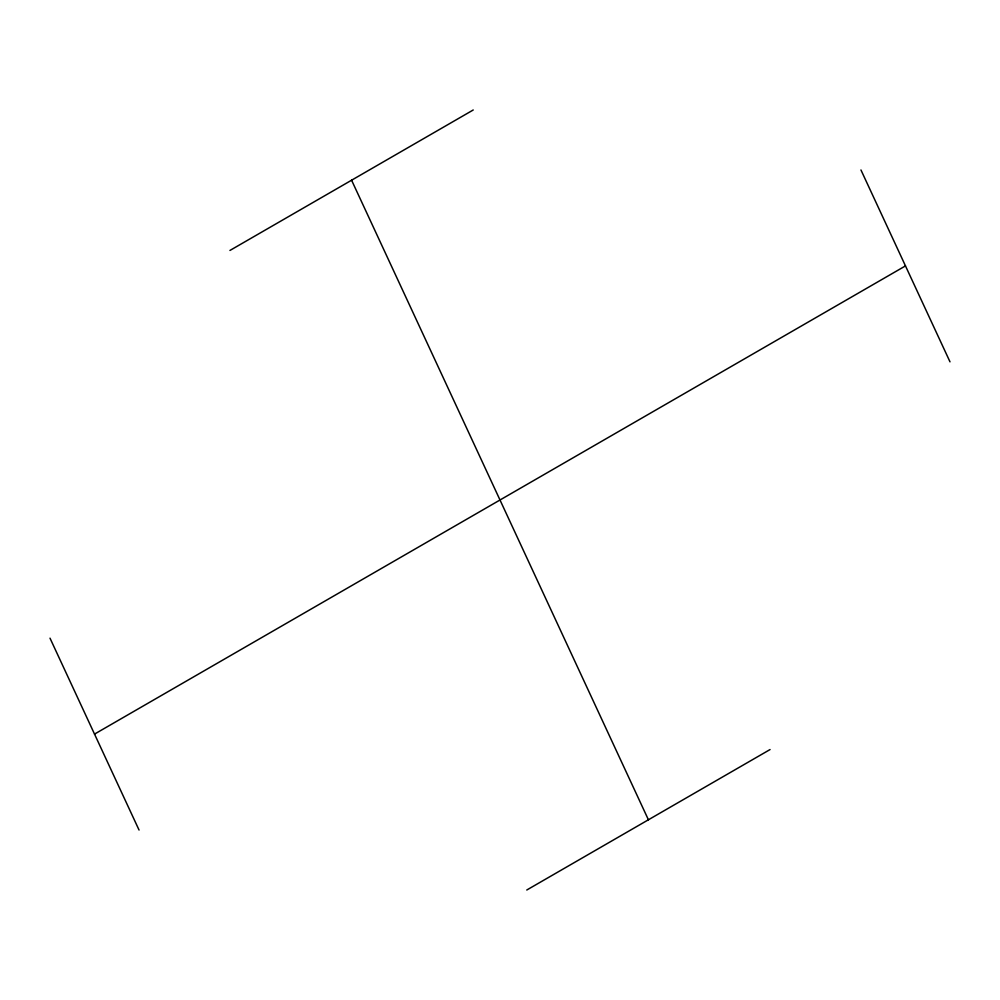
<?xml version="1.0" encoding="UTF-8"?>
<svg xmlns="http://www.w3.org/2000/svg" width="1000" height="1000" viewBox="0 0 1000 1000"><rect width="100%" height="100%" fill="white"/><g stroke="black" fill="none" stroke-linecap="round" stroke-linejoin="round"><path stroke-width="1.5" d="M229.938 250.45L473.225 109.987M94.525 734.1L905.475 265.9M526.775 890.013L770.062 749.55M860.95 169.963L950 361.838M351.587 180.212L648.413 819.788M50 638.162L139.05 830.037"/></g></svg>
